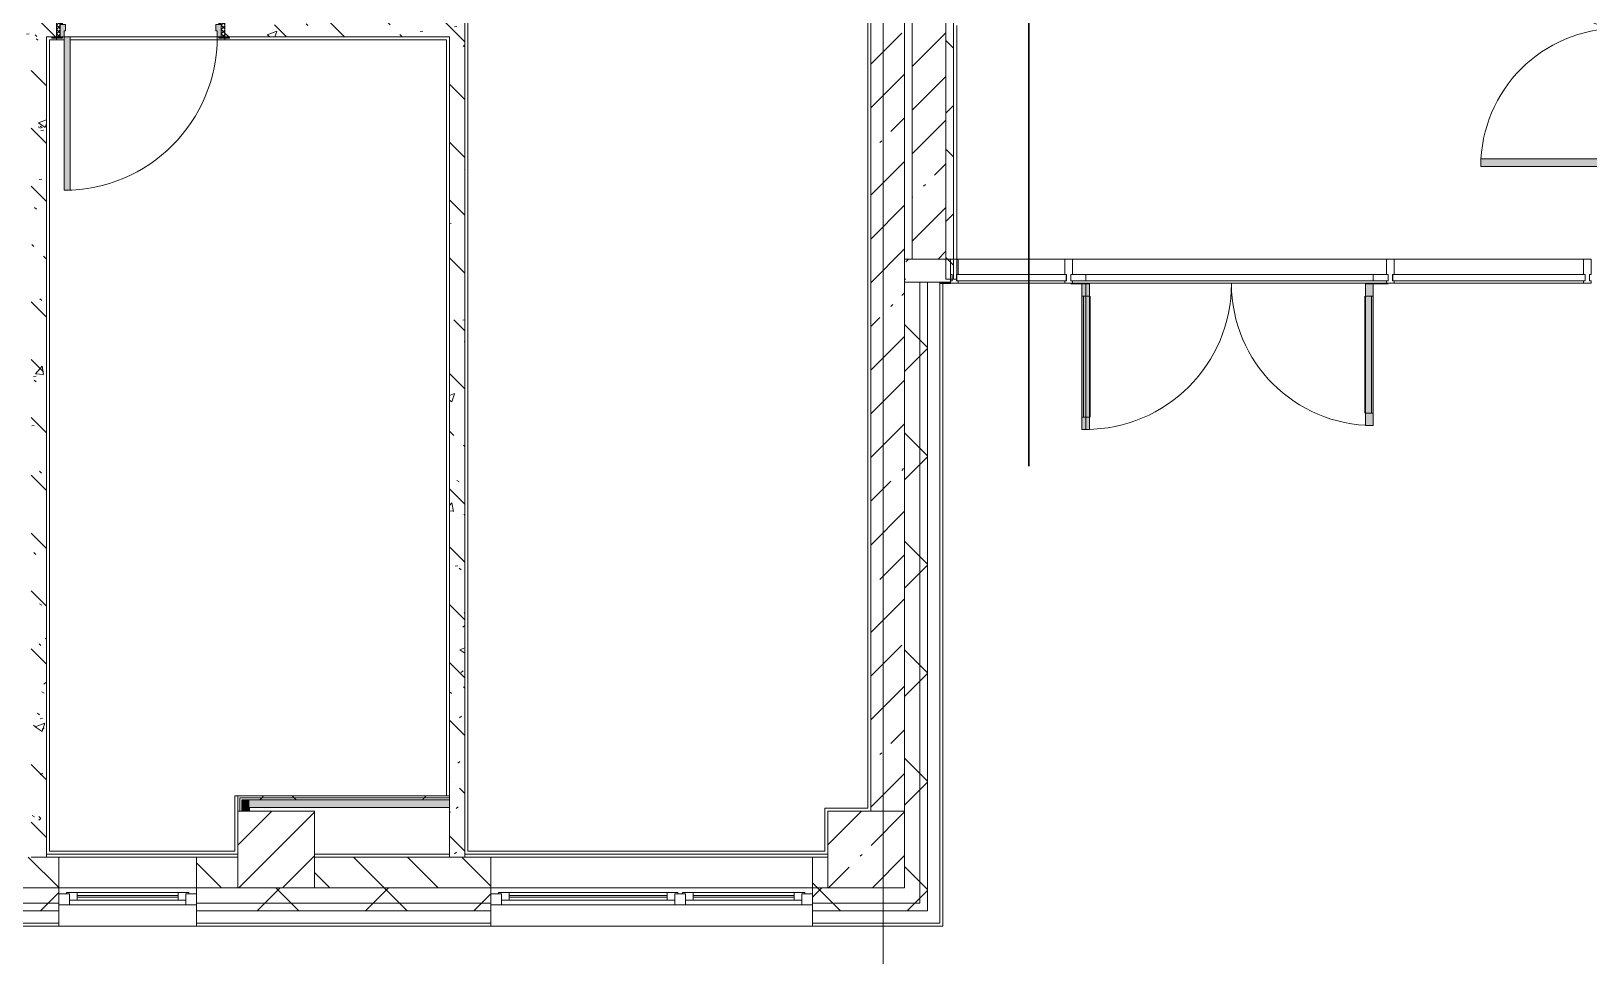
# Model space of a CAD drawing. Header units: millimetres. Extents: x -3708 to 187246, y -8553 to 29000.
# Drawn here: x 139237 to 149401, y 3106 to 9138 of the extents above; entities that cross this region are included whole.
import ezdxf

# ---------------------------------------------------------------- set-up
doc = ezdxf.new("R2010")
doc.units = ezdxf.units.MM
for name, color, linetype, lineweight in [('A-DETL-2', 7, 'Continuous', 30), ('A-GLAZ-2', 7, 'Continuous', 5), ('A-GLAZ-CURT-2', 7, 'Continuous', 5), ('A-GLAZ-CWMG-2', 7, 'Continuous', 5), ('A-WALL', 7, 'Continuous', 9), ('A-WALL-2', 7, 'Continuous', 5), ('I-WALL-3', 7, 'Continuous', 5), ('S-COLS-2', 7, 'Continuous', 5), ('Оси', 7, 'Continuous', 9)]:
    doc.layers.add(name, color=color, linetype=linetype, lineweight=lineweight)
for name, color, linetype, lineweight, true_color in [('A-DETL-GENF-4', 7, 'Continuous', 5, 0xaaaaaa), ('A-DETL-GENF-5', 7, 'Continuous', 5, 0xe2e2e2), ('A-DOOR-4', 7, 'Continuous', 5, 0xaaaaaa), ('A-DOOR-5', 7, 'Continuous', 5, 0xe2e2e2), ('A-DOOR-FRAM-3', 7, 'Continuous', 5, 0xe2e2e2), ('A-DOOR-FRAM-4', 7, 'Continuous', 5, 0xaaaaaa), ('A-FLOR-1', 7, 'Continuous', 5, 0xaaaaaa), ('I-WALL-1', 7, 'Continuous', 5, 0xe7e7e7), ('I-WALL-2', 7, 'Continuous', 9, 0xe7e7e7), ('I-WALL-5', 7, 'Continuous', 5, 0x787878)]:
    doc.layers.add(name, color=color, linetype=linetype, lineweight=lineweight, true_color=true_color)
pattern_1 = [(45, (60236.27, 0), (-353.5534, 353.5534), []), (135, (60236.27, 0), (-353.5534, -353.5534), [])]
pattern_2 = [(45, (60236.27, 0), (-285.1231, 285.1231), []), (45, (60521.4, 0), (-285.1231, 285.1231), [504.031, -100.806, 16.764, -84.042])]
pattern_3 = [(135, (60236.3, 0), (-377.1708, -377.1708), [533.4, -88.9, 17.78, -88.9]), (135, (60236.3, 376.94), (-377.1708, -377.1708), []), (50, (60236.27, 0), (637.6445, -55.7866), [66.675, -733.425]), (355, (60236.3, 0), (-123.3494, 668.699), [53.34, -586.74]), (100.451, (60289.4, -4.65), (514.299, 612.908), [56.665, -623.315]), (46.184, (60236.3, 177.8), (948.7764, -147.15), [100.012, -1100.137]), (96.636, (60315.3, 165.5), (830.909, 865.997), [84.998, -934.973]), (351.184, (60236.3, 177.8), (830.918, 865.988), [80.01, -880.11]), (21, (60325.17, 133.35), (530.6506, -357.9283), [66.675, -733.425]), (326, (60325.2, 133.35), (216.308, 644.6585), [53.34, -586.74]), (71.451, (60369.4, 103.5), (746.9596, 286.7243), [56.665, -623.315]), (37.5, (60236.27, 0), (10.81053, 295.9426), [16.764, -562.864, 16.764, -578.866, -588.962]), (37.5, (60236.27, 0), (10.81053, 295.9426), [-1175.258, 16.764, -572.198]), (7.5, (60236.27, 0), (233.8692, 350.6318), [16.764, -322.834, 16.764, -549.529, -224.472]), (7.5, (60236.27, 0), (233.8692, 350.6318), [-905.891, 16.764, -207.708]), (327.5, (60038.03, 0), (474.5678, -20.0513), [16.764, -205.486, 16.764, -676.656, -920.115]), (327.5, (60038.03, 0), (474.5678, -20.0513), [-915.67, 16.764, -903.351]), (317.5, (59949.13, 0), (518.4522, 88.9934), [16.764, -272.161, 16.764, -443.738, -653.415]), (317.5, (59949.13, 0), (518.4522, 88.9934), [-749.427, 16.764, -636.651])]
pattern_4 = [(45, (60236.3, 0), (-530.33, 530.33), []), (135, (60236.3, 0), (-530.33, -530.33), [])]

# ---------------------------------------------------------------- blocks, each defined once
blk = doc.blocks.new('BSC_Колонна _Прямоугольная - 500х500-V93-1_7_1_птичка')
at = {"layer": 'S-COLS-2'}
h = blk.add_hatch(dxfattribs=at)
h.set_pattern_fill('FP_106', color=256, style=0, pattern_type=2)
h.set_pattern_definition([(45, (-80600, -3800), (-285.1231, 285.1231), []), (45, (-80314.88, -3800), (-285.1231, 285.1231), [504.031, -100.806, 16.764, -84.042])])
h.paths.add_polyline_path([(250, -250), (250, 250), (-250, 250), (-250, -250), (183, -250)])
for p, q in [((250, 250), (-250, 250)), ((-250, 250), (-250, -250)), ((250, -250), (250, 250)), ((-250, -250), (250, -250))]:
    blk.add_line(p, q, dxfattribs=at)
blk = doc.blocks.new('110_Дверь_СКБ_1Ст_Внутренняя1 - Д-4 _л_ 1100x2100h_су мгн-33293497-1_7_1_птичка')
at = {"layer": 'A-DOOR-4'}
h = blk.add_hatch(dxfattribs=at)
h.set_pattern_fill('FP_125', color=256, style=0, pattern_type=2)
h.set_pattern_definition([(135, (1751.41, 114.685), (-14.14214, -14.14214), []), (225, (1751.41, 114.685), (14.14214, -14.14214), [])])
h.paths.add_polyline_path([(537.5, 50), (537.5, -50), (562.5, -50), (562.5, 50)])
at = {"layer": 'A-DOOR-5'}
h = blk.add_hatch(color=256, dxfattribs=at)
h.paths.add_polyline_path([(512.5, 50), (512.5, 10), (502.5, 10), (502.5, -30), (537.5, -30), (537.5, 50)])
h.paths.add_polyline_path([(-487.5, 50), (-512.5, 50), (-507.1, -30), (-477.5, -30), (-477.5, 10), (-487.5, 10)])
at = {"layer": 'A-DOOR-FRAM-3'}
for points in [[(472.5, 1050), (472.5, 50), (512.5, 50), (512.5, 1050)], [(-537.5, 58), (-567.5, 58), (-567.5, 50), (-497.5, 50), (-497.5, 58), (-517.5, 58)], [(542.5, 58), (522.5, 58), (522.5, 50), (592.5, 50), (592.5, 58), (562.5, 58)], [(-537.5, -50), (-567.5, -50), (-567.5, -58), (-497.5, -58), (-497.5, -50), (-522.3, -50)], [(-497.5, -30), (-512.5, -30), (-512.5, -50), (-497.5, -50)], [(537.5, -30), (522.5, -30), (522.5, -50), (537.5, -50)], [(522.5, -50), (522.5, -58), (592.5, -58), (592.5, -50), (537.5, -50)]]:
    blk.add_hatch(color=256, dxfattribs=at).paths.add_polyline_path(points)
at = {"layer": 'A-DOOR-FRAM-4'}
h = blk.add_hatch(dxfattribs=at)
h.set_pattern_fill('FP_126', color=256, style=0, pattern_type=2)
h.set_pattern_definition([(45, (-371.384, 114.685), (-14.1421, 14.1421), []), (135, (-371.384, 114.685), (-14.1421, -14.1421), [])])
h.paths.add_polyline_path([(-512.5, 50), (-537.5, 50), (-537.5, -50), (-512.5, -50), (-512.5, -37.1)])
at = {"layer": 'A-DOOR-4'}
for p, q in [((512.5, 1050), (472.5, 1050)), ((472.5, 1050), (472.5, 50)), ((512.5, 50), (512.5, 1050)), ((472.5, 50), (512.5, 50))]:
    blk.add_line(p, q, dxfattribs=at)
blk.add_arc((512.5, 50), 1000, 90, 180, dxfattribs=at)
at = {"layer": 'A-DOOR-FRAM-4'}
for p, q in [((-497.5, 58), (-567.5, 58)), ((-567.5, 58), (-567.5, 50)), ((-567.5, 50), (-497.5, 50)), ((-512.5, 50), (-537.5, 50)), ((-537.5, 50), (-537.5, -50)), ((-487.5, 50), (-512.5, 50)), ((-512.5, 50), (-512.5, -30)), ((-512.5, -50), (-512.5, 50)), ((-497.5, 50), (-512.5, 50)), ((-512.5, 50), (-512.5, 49)), ((-512.5, 49), (-497.5, 49)), ((-497.5, 50), (-497.5, 58)), ((-497.5, 49), (-497.5, 50)), ((-487.5, 10), (-487.5, 50)), ((-477.5, 10), (-487.5, 10)), ((-477.5, -30), (-477.5, 10)), ((512.5, 10), (502.5, 10)), ((502.5, 10), (502.5, -30)), ((512.5, 50), (512.5, 10)), ((537.5, 50), (512.5, 50)), ((592.5, 58), (522.5, 58)), ((522.5, 58), (522.5, 50)), ((537.5, 50), (522.5, 50)), ((522.5, 50), (522.5, 49)), ((522.5, 50), (592.5, 50)), ((522.5, 49), (537.5, 49)), ((537.5, -30), (537.5, 50)), ((562.5, 50), (537.5, 50)), ((537.5, 50), (537.5, -50)), ((537.5, 49), (537.5, 50)), ((562.5, -50), (562.5, 50)), ((592.5, 50), (592.5, 58)), ((-497.5, -50), (-567.5, -50)), ((-567.5, -50), (-567.5, -58)), ((-567.5, -58), (-497.5, -58)), ((-537.5, -50), (-512.5, -50)), ((-512.5, -30), (-477.5, -30)), ((-497.5, -30), (-512.5, -30)), ((-512.5, -30), (-512.5, -50)), ((-512.5, -50), (-497.5, -50)), ((-497.5, -50), (-497.5, -30)), ((-497.5, -58), (-497.5, -50)), ((502.5, -30), (537.5, -30)), ((537.5, -30), (522.5, -30)), ((522.5, -30), (522.5, -50)), ((522.5, -50), (537.5, -50)), ((592.5, -50), (522.5, -50)), ((522.5, -50), (522.5, -58)), ((522.5, -58), (592.5, -58)), ((537.5, -50), (537.5, -30)), ((537.5, -50), (562.5, -50)), ((592.5, -58), (592.5, -50))]:
    blk.add_line(p, q, dxfattribs=at)
blk = doc.blocks.new('110_Дверь_СКБ_2Ст - Д-2а_п_ Из коридора на лестницу-32215424-1_7_1_птичка')
at = {"layer": 'A-DOOR-5'}
for points in [[(-638, 229), (-638, 125), (-588, 125), (-588, 1025), (-638, 1025), (-638, 235)], [(612, 152), (612, 125), (662, 131), (662, 525), (612, 525), (612, 156)], [(698, -125), (712, -125), (712, 45), (698, 45), (698, -50)]]:
    blk.add_hatch(color=256, dxfattribs=at).paths.add_polyline_path(points)
h = blk.add_hatch(color=256, dxfattribs=at)
h.paths.add_polyline_path([(-688, 120), (-688, 45), (-628, 45), (-628, 75), (-638, 75), (-638, 125), (-688, 125)])
h.paths.add_polyline_path([(652, 45), (712, 45), (712, 125), (662, 125), (662, 75), (652, 75), (652, 57)])
at = {"layer": 'A-DOOR-FRAM-3'}
for points in [[(-743, 125), (-672, 125), (-672, 133), (-743, 133)], [(698, 128), (698, 125), (768, 125), (768, 133), (698, 130)], [(-688, -125), (-672, -125), (-672, 45), (-688, 45)], [(-743, -125), (-743, -133), (-672, -133), (-672, -125), (-732, -125)], [(698, -133), (768, -133), (768, -125), (698, -125)]]:
    blk.add_hatch(color=256, dxfattribs=at).paths.add_polyline_path(points)
at = {"layer": 'A-DOOR-4'}
for p, q in [((-638, 1025), (-638, 125)), ((-588, 1025), (-638, 1025)), ((-588, 125), (-588, 1025)), ((662, 525), (612, 525)), ((612, 525), (612, 125)), ((662, 125), (662, 525)), ((-638, 125), (-588, 125)), ((612, 125), (662, 125))]:
    blk.add_line(p, q, dxfattribs=at)
for centre, radius, start, end in [((-638, 125), 900, 0, 90), ((662, 125), 400, 90, 180)]:
    blk.add_arc(centre, radius, start, end, dxfattribs=at)
at = {"layer": 'A-DOOR-FRAM-4'}
for p, q in [((-672, 133), (-743, 133)), ((-743, 133), (-743, 125)), ((-743, 125), (-672, 125)), ((-638, 125), (-688, 125)), ((-688, 125), (-688, 45)), ((-672, 125), (-672, 133)), ((-638, 75), (-638, 125)), ((662, 125), (662, 75)), ((712, 125), (662, 125)), ((768, 133), (698, 133)), ((698, 133), (698, 125)), ((698, 125), (768, 125)), ((712, 45), (712, 125)), ((768, 125), (768, 133)), ((-688, 45), (-628, 45)), ((-672, 45), (-688, 45)), ((-688, 45), (-688, -125)), ((-672, -125), (-672, 45)), ((-628, 75), (-638, 75)), ((-628, 45), (-628, 75)), ((662, 75), (652, 75)), ((652, 75), (652, 45)), ((652, 45), (712, 45)), ((712, 45), (698, 45)), ((698, 45), (698, -125)), ((712, -125), (712, 45)), ((-672, -125), (-743, -125)), ((-743, -125), (-743, -133)), ((-743, -133), (-672, -133)), ((-688, -125), (-672, -125)), ((-672, -133), (-672, -125)), ((698, -125), (712, -125)), ((768, -125), (698, -125)), ((698, -125), (698, -133)), ((698, -133), (768, -133)), ((768, -133), (768, -125))]:
    blk.add_line(p, q, dxfattribs=at)
blk = doc.blocks.new('Системная панель - Стекло - 40мм-24251897-1_7_1_птичка')
at = {"layer": 'A-GLAZ-CURT-2'}
h = blk.add_hatch(dxfattribs=at)
h.set_pattern_fill('FP_153', color=256, style=0, pattern_type=2)
h.set_pattern_definition([(45, (-85897.5, -7010), (-1414.214, 1414.214), [1000, -3000]), (45, (-86897.5, -7510), (-1414.214, 1414.214), [3000, -1000]), (45, (-84897.5, -8010), (-1414.214, 1414.214), [1000, -3000])])
h.paths.add_polyline_path([(358, 0), (358, 40), (-358, 40), (-358, 0), (31, 0)])
for p, q in [((358, 40), (-358, 40)), ((-358, 40), (-358, 0)), ((-358, 0), (358, 0)), ((358, 0), (358, 40))]:
    blk.add_line(p, q, dxfattribs=at)
blk = doc.blocks.new('Прямоугольный импост - Импост структурный с накладкой - 160мм-24251894-1_7_1_птичка')
at = {"layer": 'A-GLAZ-CWMG-2'}
for p, q in [((85745, 7650), (85050, 7650)), ((85745, 7493), (85050, 7493))]:
    blk.add_line(p, q, dxfattribs=at)
blk = doc.blocks.new('Прямоугольный импост - Импост структурный с накладкой - 160мм-22875586-1_7_1_птичка')
at = {"layer": 'A-GLAZ-CWMG-2'}
for p, q in [((-50, 0), (-50, 17)), ((-50, 17), (0, 17)), ((-40, 0), (-50, 0)), ((-40, -40), (-40, 0)), ((0, 0), (-10, 0)), ((-10, 0), (-10, -40)), ((0, 17), (0, 0)), ((-50, -140), (-50, -40)), ((-50, -40), (-40, -40)), ((-10, -40), (0, -40)), ((0, -40), (0, -140)), ((0, -140), (-50, -140))]:
    blk.add_line(p, q, dxfattribs=at)
blk = doc.blocks.new('Системная панель - Стекло - 40мм-24251898-1_7_1_птичка')
at = {"layer": 'A-GLAZ-CURT-2'}
h = blk.add_hatch(dxfattribs=at)
h.set_pattern_fill('FP_154', color=256, style=0, pattern_type=2)
h.set_pattern_definition([(45, (-89012.5, -7010), (-1414.214, 1414.214), [1000, -3000]), (45, (-90012.5, -7510), (-1414.214, 1414.214), [3000, -1000]), (45, (-88012.5, -8010), (-1414.214, 1414.214), [1000, -3000])])
h.paths.add_polyline_path([(628, 0), (628, 40), (-628, 40), (-628, 0), (-297, 0)])
for p, q in [((628, 40), (-628, 40)), ((-628, 40), (-628, 0)), ((628, 0), (628, 40)), ((-628, 0), (628, 0))]:
    blk.add_line(p, q, dxfattribs=at)
blk = doc.blocks.new('Прямоугольный импост - Импост структурный с накладкой - 160мм-24251895-1_7_1_птичка')
at = {"layer": 'A-GLAZ-CWMG-2'}
for p, q in [((89130, 7650), (87895, 7650)), ((89130, 7493), (87895, 7493))]:
    blk.add_line(p, q, dxfattribs=at)
blk = doc.blocks.new('Прямоугольный импост - Импост структурный с накладкой - 160мм-18691755-1_7_1_птичка')
at = {"layer": 'A-GLAZ-CWMG-2'}
for p, q in [((-25, 0), (-25, 17)), ((-25, 17), (25, 17)), ((25, 0), (15, 0)), ((15, 0), (15, -40)), ((25, 17), (25, 0)), ((-25, -140), (-25, -40)), ((15, -40), (25, -40)), ((25, -40), (25, -140)), ((25, -140), (-25, -140))]:
    blk.add_line(p, q, dxfattribs=at)
blk = doc.blocks.new('Дверь_Витражная_СКБ_2Ст - ВВ-17-31911620-1_7_1_птичка')
at = {"layer": 'A-DETL-GENF-5'}
for points in [[(-913, -970), (-913, -20), (-963, -20), (-963, -970)], [(937, -944), (937, -20), (887, -20), (887, -944)]]:
    blk.add_hatch(color=256, dxfattribs=at).paths.add_polyline_path(points)
at = {"layer": 'A-DETL-GENF-4'}
for p, q in [((-937, -20), (-1035, -20)), ((-1035, -20), (-937, -20)), ((-913, -20), (-963, -20)), ((-963, -970), (-963, -20)), ((-913, -20), (-963, -20)), ((-963, -20), (-963, -970)), ((-963, -100), (-913, -100)), ((-953, -890), (-953, -100)), ((-913, -970), (-913, -20)), ((-913, -970), (-913, -20)), ((-909, -890), (-909, -100)), ((883, -864), (883, -100)), ((887, -20), (937, -20)), ((887, -944), (887, -20)), ((887, -20), (887, -944)), ((937, -20), (887, -20)), ((937, -100), (887, -100)), ((927, -864), (927, -100)), ((937, -944), (937, -20)), ((937, -944), (937, -20)), ((937, -20), (1035, -20)), ((937, -20), (1035, -20)), ((-963, -890), (-913, -890)), ((937, -864), (887, -864)), ((-963, -970), (-913, -970)), ((-963, -970), (-913, -970)), ((937, -944), (887, -944)), ((887, -944), (937, -944))]:
    blk.add_line(p, q, dxfattribs=at)
at = {"layer": 'A-DOOR-4'}
for p, q in [((-1035, 40), (-937, 40)), ((-1035, 0), (-1035, 40)), ((-937, 40), (-937, 0)), ((937, 40), (1035, 40)), ((937, 0), (937, 40)), ((1035, 40), (1035, 0)), ((-937, 0), (-1035, 0)), ((-937, -970), (-937, -20)), ((1035, 0), (937, 0)), ((937, -944), (937, -20))]:
    blk.add_line(p, q, dxfattribs=at)
for centre, radius, start, end in [((-937, -20), 950, 270, 0), ((937, -20), 924, 180, 270)]:
    blk.add_arc(centre, radius, start, end, dxfattribs=at)
blk = doc.blocks.new('Прямоугольный импост - Импост структурный с накладкой - 160мм-20587511-1_7_1_птичка')
at = {"layer": 'A-GLAZ-CWMG-2'}
for p, q in [((87845, 7650), (85795, 7650)), ((87757, 7550), (85883, 7550)), ((87845, 7493), (85795, 7493)), ((87757, 7510), (85883, 7510))]:
    blk.add_line(p, q, dxfattribs=at)
blk = doc.blocks.new('Прямоугольный импост - Импост структурный с накладкой - 160мм-V131-1_7_1_птичка')
at = {"layer": 'A-GLAZ-CWMG-2'}
for p, q in [((-25, 0), (-25, 17)), ((-25, 17), (25, 17)), ((-15, 0), (-25, 0)), ((-15, -40), (-15, 0)), ((25, 17), (25, 0)), ((-25, -140), (-25, -40)), ((-25, -40), (-15, -40)), ((25, -40), (25, -140)), ((25, -140), (-25, -140))]:
    blk.add_line(p, q, dxfattribs=at)
blk = doc.blocks.new('Прямоугольный импост - Импост структурный с накладкой - 160мм-22875598-1_7_1_птичка')
at = {"layer": 'A-GLAZ-CWMG-2'}
for p, q in [((0, 17), (-50, 17)), ((-50, 17), (-50, 0)), ((-50, 0), (-40, 0)), ((-40, 0), (-40, -40)), ((-10, -40), (-10, 0)), ((-10, 0), (0, 0)), ((0, 0), (0, 17)), ((-40, -40), (-50, -40)), ((-50, -40), (-50, -140)), ((0, -40), (-10, -40)), ((0, -140), (0, -40)), ((-50, -140), (0, -140))]:
    blk.add_line(p, q, dxfattribs=at)
blk = doc.blocks.new('120_Окно_СКБ_1Ст - 120_Окно_СКБ_1Ст 900х2500_h_-19906150-1_7_1_птичка')
at = {"layer": 'A-GLAZ-2'}
for p, q in [((-450, -75), (-450, -5)), ((-450, -5), (-380, -5)), ((450, -5), (-450, -5)), ((-380, -75), (-450, -75)), ((-450, -75), (-400, -75)), ((-380, -75), (-400, -75)), ((-400, -75), (-400, -85)), ((-400, -85), (400, -85)), ((400, -85), (-400, -85)), ((-380, -5), (-380, -75)), ((380, -35), (-380, -35)), ((-380, -35), (-380, -75)), ((-330, -85), (-330, -35)), ((-330, -55), (330, -55)), ((330, -65), (-330, -65)), ((330, -85), (330, -35)), ((380, -75), (380, -5)), ((380, -5), (450, -5)), ((380, -75), (380, -35)), ((450, -75), (380, -75)), ((400, -75), (380, -75)), ((400, -75), (450, -75)), ((400, -85), (400, -75)), ((450, -5), (450, -75))]:
    blk.add_line(p, q, dxfattribs=at)
blk = doc.blocks.new('120_Окно_СКБ_2Ст - 120_Окно_СКБ_2Ст 2100х2500 _мал створка СЛЕВА_-19967351-1_7_1_птичка')
at = {"layer": 'A-GLAZ-2'}
for p, q in [((-1050, -75), (-1050, -5)), ((-1050, -5), (-980, -5)), ((1050, -5), (-1050, -5)), ((-980, -75), (-1050, -75)), ((-1050, -75), (-1000, -75)), ((-980, -75), (-1000, -75)), ((-1000, -75), (-1000, -85)), ((-1000, -85), (-200, -85)), ((-200, -85), (-1000, -85)), ((-980, -5), (-980, -75)), ((-220, -35), (-980, -35)), ((-980, -35), (-980, -75)), ((-930, -85), (-930, -35)), ((-930, -55), (-270, -55)), ((-270, -65), (-930, -65)), ((-270, -85), (-270, -35)), ((-220, -75), (-220, -5)), ((-220, -5), (-150, -5)), ((-220, -75), (-220, -35)), ((-150, -75), (-220, -75)), ((-200, -75), (-220, -75)), ((-200, -75), (-170, -75)), ((-200, -85), (-200, -75)), ((-150, -75), (-170, -75)), ((-170, -75), (-170, -85)), ((-170, -85), (1000, -85)), ((1000, -85), (-170, -85)), ((-150, -5), (-150, -75)), ((980, -35), (-150, -35)), ((-150, -35), (-150, -75)), ((-100, -85), (-100, -35)), ((-100, -55), (930, -55)), ((930, -65), (-100, -65)), ((930, -85), (930, -35)), ((980, -75), (980, -5)), ((980, -5), (1050, -5)), ((980, -75), (980, -35)), ((1050, -75), (980, -75)), ((1000, -75), (980, -75)), ((1000, -75), (1050, -75)), ((1000, -85), (1000, -75)), ((1050, -5), (1050, -75))]:
    blk.add_line(p, q, dxfattribs=at)
blk = doc.blocks.new('BSC_Колонна _Прямоугольная - 500х500-V180-1_7_1_птичка')
at = {"layer": 'S-COLS-2'}
h = blk.add_hatch(dxfattribs=at)
h.set_pattern_fill('FP_198', color=256, style=0, pattern_type=2)
h.set_pattern_definition([(45, (-84450, -3800), (-285.1231, 285.1231), []), (45, (-84164.88, -3800), (-285.1231, 285.1231), [504.031, -100.806, 16.764, -84.042])])
h.paths.add_polyline_path([(49, -250), (250, -250), (250, 250), (-250, 250), (-250, -250), (30, -250)])
for p, q in [((250, 250), (-250, 250)), ((-250, 250), (-250, -250)), ((250, -250), (250, 250)), ((-250, -250), (250, -250))]:
    blk.add_line(p, q, dxfattribs=at)

msp = doc.modelspace()

# ---------------------------------------------------------------- hatches: boundary and pattern name
at = {"layer": 'A-WALL-2'}
h = msp.add_hatch(dxfattribs=at)
h.set_pattern_fill('FP_111', color=256, style=0, pattern_type=2)
h.set_pattern_definition(pattern_1)
h.paths.add_polyline_path([(145046.3, 7500), (145236.3, 7500), (145236.3, 7520), (145206.3, 7520), (145206.3, 7650), (144944.3, 7650), (144944.3, 7500), (145036.3, 7500)])
h.paths.add_polyline_path([(149416.3, 7500), (149438.3, 7500), (149438.3, 7650), (149416.3, 7650), (149416.3, 7520)])
h = msp.add_hatch(dxfattribs=at)
h.set_pattern_fill('FP_111', color=256, style=0, pattern_type=2)
h.set_pattern_definition(pattern_1)
h.paths.add_polyline_path([(145036.3, 3550), (145036.2, 7500), (144944.3, 7500), (144936.3, 7492), (144936.3, 3550)])
h = msp.add_hatch(dxfattribs=at)
h.set_pattern_fill('FP_111', color=256, style=0, pattern_type=2)
h.set_pattern_definition(pattern_1)
h.paths.add_polyline_path([(145046.3, 3450), (145086.3, 3450), (145086.3, 7500), (145036.3, 7500), (145036.3, 3450)])
h = msp.add_hatch(dxfattribs=at)
h.set_pattern_fill('FP_93', color=256, style=0, pattern_type=2)
h.set_pattern_definition([(135, (60236.27, 0), (-176.7767, -176.7767), [])])
h.paths.add_polyline_path([(136373.5, 3550), (137316.3, 3550), (137316.3, 3750), (136216.3, 3750), (136216.3, 3550)])
h.paths.add_polyline_path([(139236.7, 3550), (139416.7, 3550), (139416.7, 3750), (138216.3, 3750), (138216.3, 3550), (139160.8, 3550)])
h.paths.add_polyline_path([(144336.3, 3550), (144436.3, 3550), (144436.3, 3750), (144336.3, 3750), (144336.3, 3554.3)])
h.paths.add_polyline_path([(140316.7, 3550), (140586.3, 3550), (140586.3, 3750), (140316.7, 3750), (140316.7, 3727.7)])
h.paths.add_polyline_path([(142236.3, 3550), (142236.3, 3750), (141086.3, 3750), (141086.3, 3550)])
h = msp.add_hatch(dxfattribs=at)
h.set_pattern_fill('FP_111', color=256, style=0, pattern_type=2)
h.set_pattern_definition(pattern_1)
h.paths.add_polyline_path([(144735.5, 3450), (145036.3, 3450), (145036.3, 3550), (144336.3, 3550), (144336.3, 3450), (144436.3, 3450)])
h.paths.add_polyline_path([(136373.5, 3450), (137316.3, 3455.7), (137316.3, 3550), (136094.3, 3546.3), (136094.3, 3450), (136216.3, 3450)])
h.paths.add_polyline_path([(140316.7, 3450), (142236.3, 3450), (142236.3, 3550), (140316.7, 3550), (140316.7, 3492.8)])
h.paths.add_polyline_path([(139416.7, 3450), (139416.7, 3550), (138216.3, 3550), (138216.3, 3450), (139336.7, 3450)])
h = msp.add_hatch(dxfattribs=at)
h.set_pattern_fill('FP_111', color=256, style=0, pattern_type=2)
h.set_pattern_definition(pattern_1)
h.paths.add_polyline_path([(136116.3, 3400), (137316.3, 3400), (137316.3, 3450), (136094.3, 3450), (136094.3, 3400)])
h.paths.add_polyline_path([(138216.3, 3400), (139416.7, 3400), (139416.7, 3450), (138216.3, 3450), (138216.3, 3440)])
h.paths.add_polyline_path([(144735.5, 3400), (145086.3, 3400), (145086.3, 3450), (144336.3, 3450), (144336.3, 3400), (144436.3, 3400)])
h.paths.add_polyline_path([(140316.7, 3400), (142236.3, 3400), (142236.3, 3450), (140316.7, 3450), (140316.7, 3440)])
at = {"layer": 'I-WALL-1'}
msp.add_hatch(color=256, dxfattribs=at).paths.add_polyline_path([(141019.1, 4075), (141966.3, 4075), (141966.3, 4125), (140661.3, 4125), (140661.3, 4075)])
at = {"layer": 'I-WALL-2'}
msp.add_hatch(color=256, dxfattribs=at).paths.add_polyline_path([(140661.3, 4050), (140661.3, 4125), (140611.3, 4124.5), (140611.3, 4050)])
at = {"layer": 'I-WALL-3'}
h = msp.add_hatch(dxfattribs=at)
h.set_pattern_fill('FP_92', color=256, style=0, pattern_type=2)
h.set_pattern_definition(pattern_2)
h.paths.add_polyline_path([(145200.1, 7650), (145206.3, 7650), (145206.3, 11550), (144986.3, 11550), (144986.3, 7650)])
h = msp.add_hatch(dxfattribs=at)
h.set_pattern_fill('FP_92', color=256, style=0, pattern_type=2)
h.set_pattern_definition(pattern_2)
h.paths.add_polyline_path([(144735.5, 4050), (144936.3, 4050), (144936.3, 10900), (144716.3, 10900), (144716.3, 4050)])
h = msp.add_hatch(dxfattribs=at)
h.set_pattern_fill('FP_111', color=256, style=0, pattern_type=2)
h.set_pattern_definition(pattern_1)
h.paths.add_polyline_path([(145238.8, 7520), (145256.3, 7520), (145256.3, 9195), (145206.3, 9195), (145206.3, 7520)])
h = msp.add_hatch(dxfattribs=at)
h.set_pattern_fill('FP_203', color=256, style=0, pattern_type=2)
h.set_pattern_definition(pattern_4)
h.paths.add_polyline_path([(141019.1, 4137.5), (141966.3, 4137.5), (141966.3, 4150), (140598.8, 4150), (140598.8, 4137.5), (140661.3, 4137.5)])
h = msp.add_hatch(dxfattribs=at)
h.set_pattern_fill('FP_203', color=256, style=0, pattern_type=2)
h.set_pattern_definition(pattern_4)
h.paths.add_polyline_path([(141966.3, 4125), (141966.3, 4137.5), (140611.3, 4137.5), (140611.3, 4125), (141946.3, 4125)])
at = {"layer": 'I-WALL-5'}
h = msp.add_hatch(dxfattribs=at)
h.set_pattern_fill('FP_122', color=256, style=0, pattern_type=2)
h.set_pattern_definition(pattern_3)
h.paths.add_polyline_path([(139124.3, 9100), (139401.3, 9100), (139401.3, 9200), (139094.3, 9200), (139094.3, 9100)])
h.paths.add_polyline_path([(135956.3, 9100), (136216.3, 9100), (136216.3, 9200), (135936.3, 9200), (135936.3, 9100)])
h.paths.add_polyline_path([(137166.3, 9100), (137994.3, 9100), (137994.3, 9200), (137166.3, 9200)])
h.paths.add_polyline_path([(141946.3, 9100), (142066.3, 9100), (142066.3, 9200), (140501.3, 9200), (140501.3, 9100), (141897.6, 9100)])
h = msp.add_hatch(dxfattribs=at)
h.set_pattern_fill('FP_122', color=256, style=0, pattern_type=2)
h.set_pattern_definition(pattern_3)
h.paths.add_polyline_path([(139236.7, 3750), (139336.7, 3750), (139336.7, 9100), (139236.7, 9100), (139236.7, 3762.9)])
h = msp.add_hatch(dxfattribs=at)
h.set_pattern_fill('FP_122', color=256, style=0, pattern_type=2)
h.set_pattern_definition(pattern_3)
h.paths.add_polyline_path([(141966.3, 3750), (142066.3, 3750), (142066.3, 9100), (141966.3, 9100), (141966.3, 3770)])

# ---------------------------------------------------------------- linework, layer by layer
at = {"layer": 'A-DETL-2'}
msp.add_line((145746.3, 10400), (145746.3, 6300), dxfattribs=at)
at = {"layer": 'A-FLOR-1'}
for p, q in [((144696.3, 4070), (144696.3, 10880)), ((142086.3, 9220), (142086.3, 3790)), ((139356.7, 9080), (139356.7, 3790)), ((139356.7, 9080), (139451.3, 9080)), ((139401.3, 9092), (139401.3, 9080)), ((139491.3, 9080), (141946.3, 9080)), ((140501.3, 9080), (140501.3, 9092)), ((141946.3, 4150), (141946.3, 9080)), ((144936.3, 7520), (144944.3, 7520)), ((140566.3, 3790), (140566.3, 4150)), ((140566.3, 4150), (140586.3, 4150)), ((144416.3, 3790), (144416.3, 4070)), ((144416.3, 4070), (144696.3, 4070)), ((139356.7, 3790), (140566.3, 3790)), ((142086.3, 3790), (144416.3, 3790))]:
    msp.add_line(p, q, dxfattribs=at)
at = {"layer": 'A-WALL'}
for p, q in [((145256.3, 7520), (145256.3, 9195)), ((144944.3, 7500), (145236.3, 7500)), ((145036.3, 3450), (145036.3, 7500)), ((145086.3, 3400), (145086.3, 7500)), ((145166.3, 3320), (145166.3, 7500)), ((145166.3, 7497), (145236.3, 7497)), ((145186.3, 7492), (145166.3, 7492)), ((140598.8, 4050), (140598.8, 4137.5)), ((141966.3, 4137.5), (140598.8, 4137.5)), ((140611.3, 4050), (140611.3, 4125)), ((141966.3, 4125), (140611.3, 4125)), ((139236.7, 3750), (139336.7, 3750)), ((141966.3, 3750), (142066.3, 3750)), ((139416.7, 3550), (138216.3, 3550)), ((140586.3, 3550), (140316.7, 3550)), ((142236.3, 3550), (141086.3, 3550)), ((144436.3, 3550), (144336.3, 3550)), ((138216.3, 3450), (139416.7, 3450)), ((138216.3, 3400), (139416.7, 3400)), ((140316.7, 3450), (142236.3, 3450)), ((140316.7, 3400), (142236.3, 3400)), ((144336.3, 3450), (145036.3, 3450)), ((144336.3, 3400), (145086.3, 3400)), ((138216.3, 3320), (139416.7, 3320)), ((140316.7, 3320), (142236.3, 3320)), ((144336.3, 3320), (145166.3, 3320))]:
    msp.add_line(p, q, dxfattribs=at)
at = {"layer": 'A-WALL-2'}
for p, q in [((145236.3, 7650), (144936.3, 7650)), ((145236.3, 7492), (145236.3, 7650)), ((144936.3, 7500), (144944.3, 7500)), ((145186.3, 7492), (145236.3, 7492)), ((145186.3, 3300), (145186.3, 7492)), ((144936.3, 4050), (144936.3, 4050)), ((139336.7, 3750), (140586.3, 3750)), ((139416.7, 3300), (139416.7, 3750)), ((140316.7, 3750), (140316.7, 3300)), ((141966.3, 3750), (141086.3, 3750)), ((142066.3, 3750), (144436.3, 3750)), ((142236.3, 3300), (142236.3, 3750)), ((144336.3, 3750), (144336.3, 3300)), ((136094.3, 3300), (145186.3, 3300))]:
    msp.add_line(p, q, dxfattribs=at)
at = {"layer": 'I-WALL-3'}
for p, q in [((144986.3, 11550), (144986.3, 7650)), ((144716.3, 10900), (144716.3, 4050)), ((144936.3, 4050), (144936.3, 10900)), ((142066.3, 3750), (142066.3, 9200)), ((145206.3, 9245), (145206.3, 7520)), ((145276.3, 7520), (145276.3, 9175)), ((139336.7, 9100), (139371.3, 9100)), ((139336.7, 3750), (139336.7, 9100)), ((140451.3, 9100), (139491.3, 9100)), ((140531.3, 9100), (141966.3, 9100)), ((141966.3, 9100), (141966.3, 3750)), ((144986.3, 7650), (145206.3, 7650)), ((145206.3, 7520), (145276.3, 7520)), ((140586.3, 4150), (140586.3, 4050)), ((141966.3, 4150), (140586.3, 4150)), ((140661.3, 4050), (140661.3, 4075)), ((140661.3, 4075), (141966.3, 4075)), ((139336.7, 3770), (140586.3, 3770)), ((141086.3, 3770), (141966.3, 3770)), ((142066.3, 3770), (144436.3, 3770)), ((140316.7, 3550), (139416.7, 3550)), ((144336.3, 3550), (142236.3, 3550))]:
    msp.add_line(p, q, dxfattribs=at)
at = {"layer": 'Оси'}
msp.add_line((144796.3, -1906.3), (144796.3, 9979), dxfattribs=at)

# ---------------------------------------------------------------- block references
at = {"layer": 'A-DOOR-4'}
for name, p, rotation in [('110_Дверь_СКБ_2Ст - Д-2а_п_ Из коридора на лестницу-32215424-1_7_1_птичка', (149721.3, 8893.6), 90), ('110_Дверь_СКБ_1Ст_Внутренняя1 - Д-4 _л_ 1100x2100h_су мгн-33293497-1_7_1_птичка', (139963.8, 9150), 180)]:
    msp.add_blockref(name, p, dxfattribs=dict(at, rotation=rotation))
msp.add_blockref('Дверь_Витражная_СКБ_2Ст - ВВ-17-31911620-1_7_1_птичка', (147056.3, 7510), dxfattribs=at)
at = {"layer": 'A-GLAZ-2', "rotation": 180}
for name, p in [('120_Окно_СКБ_1Ст - 120_Окно_СКБ_1Ст 900х2500_h_-19906150-1_7_1_птичка', (139866.7, 3435)), ('120_Окно_СКБ_2Ст - 120_Окно_СКБ_2Ст 2100х2500 _мал створка СЛЕВА_-19967351-1_7_1_птичка', (143286.3, 3435))]:
    msp.add_blockref(name, p, dxfattribs=at)
at = {"layer": 'A-GLAZ-CURT-2'}
for name, p in [('Системная панель - Стекло - 40мм-24251897-1_7_1_птичка', (145633.8, 7510)), ('Системная панель - Стекло - 40мм-24251898-1_7_1_птичка', (148748.8, 7510))]:
    msp.add_blockref(name, p, dxfattribs=at)
at = {"layer": 'A-GLAZ-CWMG-2', "rotation": 180}
msp.add_blockref('Прямоугольный импост - Импост структурный с накладкой - 160мм-22875598-1_7_1_птичка', (145236.3, 7510), dxfattribs=at)
at = {"layer": 'A-GLAZ-CWMG-2'}
for name in ['Прямоугольный импост - Импост структурный с накладкой - 160мм-24251894-1_7_1_птичка', 'Прямоугольный импост - Импост структурный с накладкой - 160мм-20587511-1_7_1_птичка', 'Прямоугольный импост - Импост структурный с накладкой - 160мм-24251895-1_7_1_птичка']:
    msp.add_blockref(name, (60236.3, 0), dxfattribs=at)
at = {"layer": 'A-GLAZ-CWMG-2', "extrusion": (0, 0, -1), "rotation": 180}
for name, p in [('Прямоугольный импост - Импост структурный с накладкой - 160мм-V131-1_7_1_птичка', (-146006.3, 7510)), ('Прямоугольный импост - Импост структурный с накладкой - 160мм-18691755-1_7_1_птичка', (-148106.3, 7510)), ('Прямоугольный импост - Импост структурный с накладкой - 160мм-22875586-1_7_1_птичка', (-149416.3, 7510))]:
    msp.add_blockref(name, p, dxfattribs=at)
at = {"layer": 'S-COLS-2'}
for name, p in [('BSC_Колонна _Прямоугольная - 500х500-V93-1_7_1_птичка', (140836.3, 3800)), ('BSC_Колонна _Прямоугольная - 500х500-V180-1_7_1_птичка', (144686.3, 3800))]:
    msp.add_blockref(name, p, dxfattribs=at)

doc.saveas('drawing.dxf')
